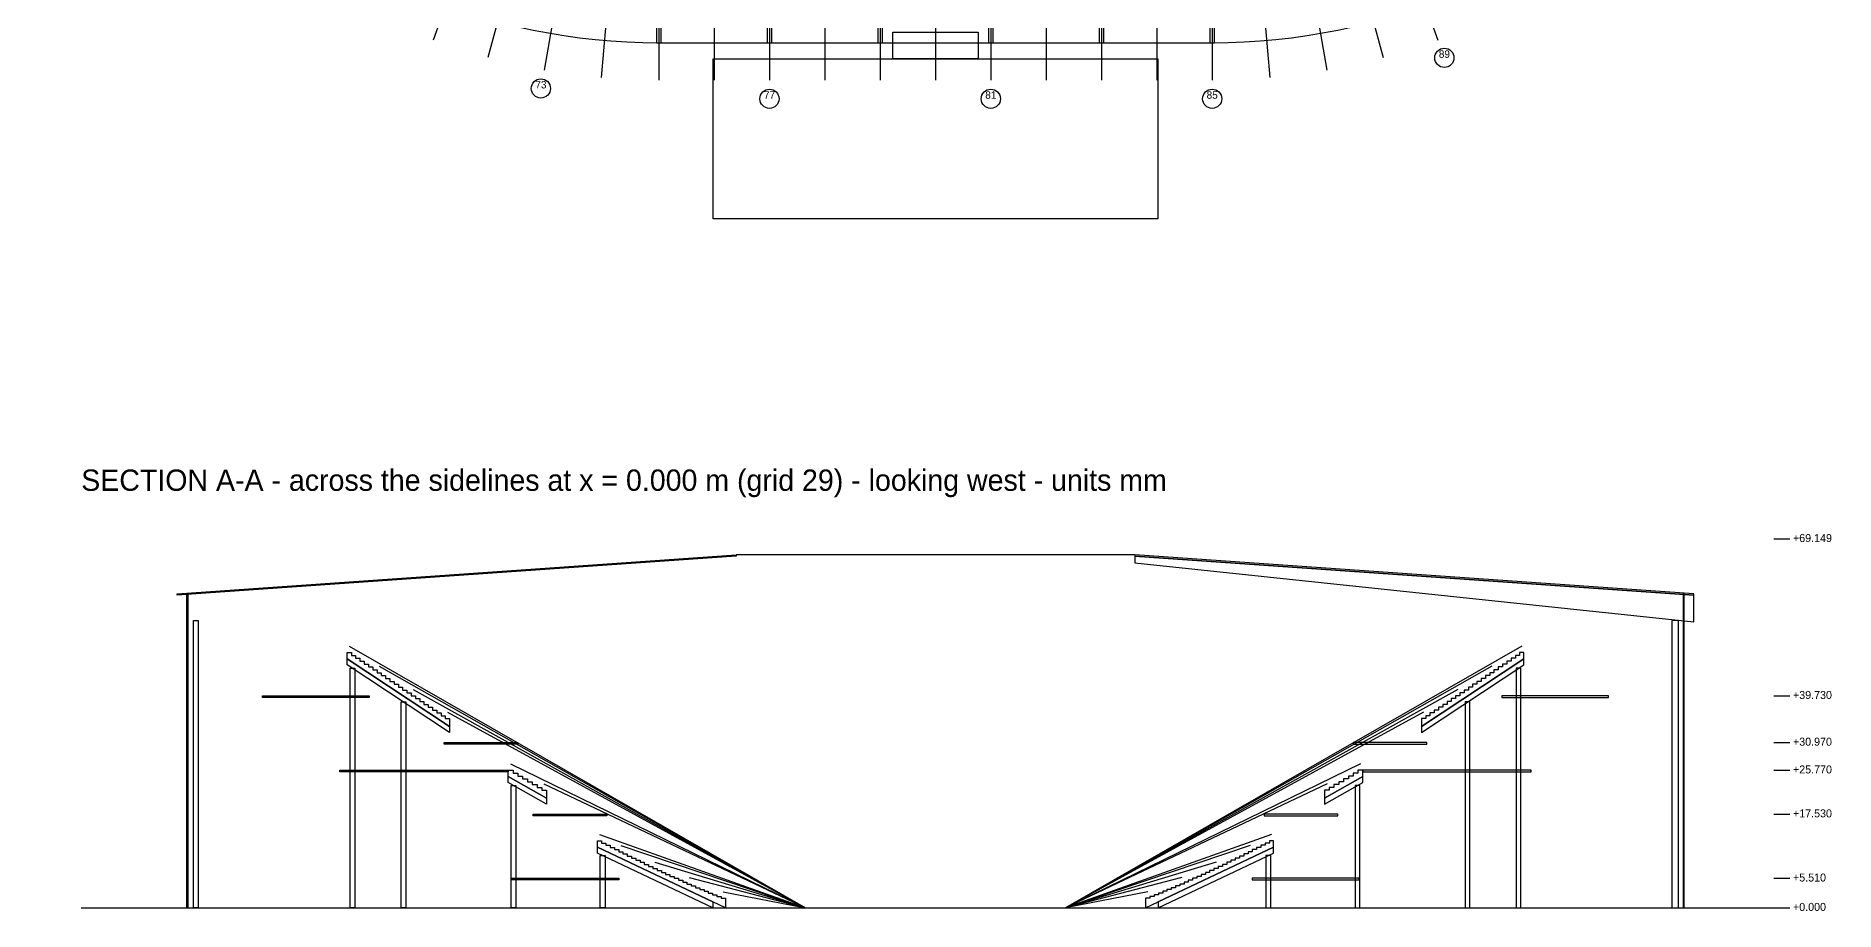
# Model space of a CAD drawing. Extents: x -180904 to 227412, y -304894 to 186390.
# Drawn here: x -168604 to 168604, y -304894 to -140853 of the extents above; entities that cross this region are included whole.
import ezdxf
from ezdxf.enums import TextEntityAlignment as Align

# ---------------------------------------------------------------- set-up
doc = ezdxf.new("R2010")
doc.units = 0
for name, color, linetype in [('02_SECTION', 8, 'CONTINUOUS'), ('05_LEVELS', 40, 'CONTINUOUS'), ('06_FLOOR_PLATES', 9, 'CONTINUOUS'), ('08_COLUMNS', 8, 'CONTINUOUS'), ('08_GRID', 8, 'CONTINUOUS'), ('08_RAKERS', 8, 'CONTINUOUS'), ('09_CAP', 254, 'CONTINUOUS'), ('09_DECK', 254, 'CONTINUOUS'), ('09_PRIMARY_FRAMES', 254, 'CONTINUOUS'), ('10_PORTALS', 252, 'CONTINUOUS'), ('10_SKIN', 252, 'CONTINUOUS'), ('15_BROADCAST_COMPOUND', 130, 'CONTINUOUS'), ('90_DIMENSIONS', 5, 'CONTINUOUS'), ('91_SIGHTLINES', 1, 'CONTINUOUS'), ('95_SECTION_FIELD', 7, 'CONTINUOUS'), ('95_TITLE', 7, 'CONTINUOUS')]:
    doc.layers.add(name, color=color, linetype=linetype)

msp = doc.modelspace()

# ---------------------------------------------------------------- linework, layer by layer
at = {"layer": '02_SECTION'}
for points in [[(-110284, -257612.651), (-110284, -256412.651), (-109484, -256412.651), (-109484, -256962.651), (-108684, -256962.651), (-108684, -257512.651), (-107884, -257512.651), (-107884, -258062.651), (-107084, -258062.651), (-107084, -258602.651), (-106284, -258602.651), (-106284, -259142.651), (-105484, -259142.651), (-105484, -259682.651), (-104684, -259682.651), (-104684, -260222.651), (-103884, -260222.651), (-103884, -260762.651), (-103084, -260762.651), (-103084, -261302.651), (-102284, -261302.651), (-102284, -261842.651), (-101484, -261842.651), (-101484, -262382.651), (-100684, -262382.651), (-100684, -262922.651), (-99884, -262922.651), (-99884, -263462.651), (-99084, -263462.651), (-99084, -264002.651), (-98284, -264002.651), (-98284, -264542.651), (-97484, -264542.651), (-97484, -265082.651), (-96684, -265082.651), (-96684, -265622.651), (-95884, -265622.651), (-95884, -266152.651), (-95084, -266152.651), (-95084, -266682.651), (-94284, -266682.651), (-94284, -267212.651), (-93484, -267212.651), (-93484, -267742.651), (-92684, -267742.651), (-92684, -268272.651), (-91884, -268272.651), (-91884, -268802.651), (-91084, -268802.651), (-91084, -270302.651)], [(110284, -257612.651), (110284, -256412.651), (109484, -256412.651), (109484, -256962.651), (108684, -256962.651), (108684, -257512.651), (107884, -257512.651), (107884, -258062.651), (107084, -258062.651), (107084, -258602.651), (106284, -258602.651), (106284, -259142.651), (105484, -259142.651), (105484, -259682.651), (104684, -259682.651), (104684, -260222.651), (103884, -260222.651), (103884, -260762.651), (103084, -260762.651), (103084, -261302.651), (102284, -261302.651), (102284, -261842.651), (101484, -261842.651), (101484, -262382.651), (100684, -262382.651), (100684, -262922.651), (99884, -262922.651), (99884, -263462.651), (99084, -263462.651), (99084, -264002.651), (98284, -264002.651), (98284, -264542.651), (97484, -264542.651), (97484, -265082.651), (96684, -265082.651), (96684, -265622.651), (95884, -265622.651), (95884, -266152.651), (95084, -266152.651), (95084, -266682.651), (94284, -266682.651), (94284, -267212.651), (93484, -267212.651), (93484, -267742.651), (92684, -267742.651), (92684, -268272.651), (91884, -268272.651), (91884, -268802.651), (91084, -268802.651), (91084, -270302.651)], [(-80084, -279702.651), (-80084, -278502.651), (-79184, -278502.651), (-79184, -279042.651), (-78284, -279042.651), (-78284, -279582.651), (-77384, -279582.651), (-77384, -280122.651), (-76484, -280122.651), (-76484, -280652.651), (-75584, -280652.651), (-75584, -281182.651), (-74684, -281182.651), (-74684, -281712.651), (-73784, -281712.651), (-73784, -282242.651), (-72884, -282242.651), (-72884, -283742.651)], [(80084, -279702.651), (80084, -278502.651), (79184, -278502.651), (79184, -279042.651), (78284, -279042.651), (78284, -279582.651), (77384, -279582.651), (77384, -280122.651), (76484, -280122.651), (76484, -280652.651), (75584, -280652.651), (75584, -281182.651), (74684, -281182.651), (74684, -281712.651), (73784, -281712.651), (73784, -282242.651), (72884, -282242.651), (72884, -283742.651)], [(-63384, -292942.651), (-63384, -291742.651), (-62584, -291742.651), (-62584, -292152.651), (-61784, -292152.651), (-61784, -292562.651), (-60984, -292562.651), (-60984, -292972.651), (-60184, -292972.651), (-60184, -293382.651), (-59384, -293382.651), (-59384, -293782.651), (-58584, -293782.651), (-58584, -294182.651), (-57784, -294182.651), (-57784, -294582.651), (-56984, -294582.651), (-56984, -294982.651), (-56184, -294982.651), (-56184, -295372.651), (-55384, -295372.651), (-55384, -295762.651), (-54584, -295762.651), (-54584, -296152.651), (-53784, -296152.651), (-53784, -296532.651), (-52984, -296532.651), (-52984, -296912.651), (-52184, -296912.651), (-52184, -297292.651), (-51384, -297292.651), (-51384, -297662.651), (-50584, -297662.651), (-50584, -298032.651), (-49784, -298032.651), (-49784, -298402.651), (-48984, -298402.651), (-48984, -298762.651), (-48184, -298762.651), (-48184, -299122.651), (-47384, -299122.651), (-47384, -299482.651), (-46584, -299482.651), (-46584, -299832.651), (-45784, -299832.651), (-45784, -300182.651), (-44984, -300182.651), (-44984, -300522.651), (-44184, -300522.651), (-44184, -300862.651), (-43384, -300862.651), (-43384, -301192.651), (-42584, -301192.651), (-42584, -301522.651), (-41784, -301522.651), (-41784, -301842.651), (-40984, -301842.651), (-40984, -302162.651), (-40184, -302162.651), (-40184, -302472.651), (-39384, -302472.651), (-39384, -304272.651)], [(63384, -292942.651), (63384, -291742.651), (62584, -291742.651), (62584, -292152.651), (61784, -292152.651), (61784, -292562.651), (60984, -292562.651), (60984, -292972.651), (60184, -292972.651), (60184, -293382.651), (59384, -293382.651), (59384, -293782.651), (58584, -293782.651), (58584, -294182.651), (57784, -294182.651), (57784, -294582.651), (56984, -294582.651), (56984, -294982.651), (56184, -294982.651), (56184, -295372.651), (55384, -295372.651), (55384, -295762.651), (54584, -295762.651), (54584, -296152.651), (53784, -296152.651), (53784, -296532.651), (52984, -296532.651), (52984, -296912.651), (52184, -296912.651), (52184, -297292.651), (51384, -297292.651), (51384, -297662.651), (50584, -297662.651), (50584, -298032.651), (49784, -298032.651), (49784, -298402.651), (48984, -298402.651), (48984, -298762.651), (48184, -298762.651), (48184, -299122.651), (47384, -299122.651), (47384, -299482.651), (46584, -299482.651), (46584, -299832.651), (45784, -299832.651), (45784, -300182.651), (44984, -300182.651), (44984, -300522.651), (44184, -300522.651), (44184, -300862.651), (43384, -300862.651), (43384, -301192.651), (42584, -301192.651), (42584, -301522.651), (41784, -301522.651), (41784, -301842.651), (40984, -301842.651), (40984, -302162.651), (40184, -302162.651), (40184, -302472.651), (39384, -302472.651), (39384, -304272.651)]]:
    msp.add_lwpolyline(points, close=True, dxfattribs=at)
at = {"layer": '05_LEVELS'}
for points in [[(-78284, -273602.651), (-92084, -273602.651), (-92084, -273302.651), (-78284, -273302.651)], [(78284, -273602.651), (92084, -273602.651), (92084, -273302.651), (78284, -273302.651)], [(-61584, -287042.651), (-75384, -287042.651), (-75384, -286742.651), (-61584, -286742.651)], [(61584, -287042.651), (75384, -287042.651), (75384, -286742.651), (61584, -286742.651)]]:
    msp.add_lwpolyline(points, close=True, dxfattribs=at)
at = {"layer": '06_FLOOR_PLATES'}
for points in [[(-106124, -264842.651), (-126124, -264842.651), (-126124, -264542.651), (-106124, -264542.651)], [(106124, -264842.651), (126124, -264842.651), (126124, -264542.651), (106124, -264542.651)], [(-80084, -278802.651), (-111656.051, -278802.651), (-111656.051, -278502.651), (-80084, -278502.651)], [(80084, -278802.651), (111656.051, -278802.651), (111656.051, -278502.651), (80084, -278502.651)], [(-59384, -299062.651), (-79384, -299062.651), (-79384, -298762.651), (-59384, -298762.651)], [(59384, -299062.651), (79384, -299062.651), (79384, -298762.651), (59384, -298762.651)]]:
    msp.add_lwpolyline(points, close=True, dxfattribs=at)
at = {"layer": '08_COLUMNS'}
for points in [[(-138174, -304272.651), (-139074, -304272.651), (-139074, -250444.11), (-138174, -250444.11)], [(137994, -304272.651), (139254, -304272.651), (139254, -250444.11), (137994, -250444.11)], [(-108834, -304272.651), (-109734, -304272.651), (-109734, -259373.589), (-108834, -259373.589)], [(108834, -304272.651), (109734, -304272.651), (109734, -259373.589), (108834, -259373.589)], [(-99274, -304272.651), (-100174, -304272.651), (-100174, -265692.151), (-99274, -265692.151)], [(99274, -304272.651), (100174, -304272.651), (100174, -265692.151), (99274, -265692.151)], [(-78634, -304272.651), (-79534, -304272.651), (-79534, -281363.762), (-78634, -281363.762)], [(78634, -304272.651), (79534, -304272.651), (79534, -281363.762), (78634, -281363.762)], [(-61934, -304272.651), (-62834, -304272.651), (-62834, -294514.735), (-61934, -294514.735)], [(61934, -304272.651), (62834, -304272.651), (62834, -294514.735), (61934, -294514.735)]]:
    msp.add_lwpolyline(points, close=True, dxfattribs=at)
at = {"layer": '08_GRID'}
for p, q in [((-63150.665, -56393.856), (-94185.573, -141661.565)), ((-60405.028, -57259.552), (-83890.269, -144907.662)), ((60405.028, -57259.552), (83890.269, -144907.662)), ((63150.665, -56393.856), (94185.573, -141661.565)), ((-57594.39, -57882.656), (-73351.226, -147244.111)), ((-54740.14, -58258.425), (-62648.652, -148653.132)), ((-51864, -58384), (-51864, -149124)), ((-41491.2, -58384), (-41491.2, -149124)), ((-31118.4, -58384), (-31118.4, -149124)), ((-20745.6, -58384), (-20745.6, -149124)), ((-10372.8, -58384), (-10372.8, -149124)), ((0, -58384), (0, -149124)), ((10372.8, -58384), (10372.8, -149124)), ((20745.6, -58384), (20745.6, -149124)), ((31118.4, -58384), (31118.4, -149124)), ((41491.2, -58384), (41491.2, -149124)), ((51864, -58384), (51864, -149124)), ((54740.14, -58258.425), (62648.652, -148653.132)), ((57594.39, -57882.656), (73351.226, -147244.111))]:
    msp.add_line(p, q, dxfattribs=at)
for centre in [(95382.643, -144950.489), (-73958.994, -150690.938), (-31118.4, -152624), (10372.8, -152624), (51864, -152624)]:
    msp.add_circle(centre, 1800, dxfattribs=at)
at = {"layer": '08_RAKERS'}
for points in [[(-91084, -271402.651), (-110284, -258712.651), (-110284, -257612.651), (-91084, -270302.651)], [(91084, -271402.651), (110284, -258712.651), (110284, -257612.651), (91084, -270302.651)], [(-72884, -284842.651), (-80084, -280802.651), (-80084, -279702.651), (-72884, -283742.651)], [(72884, -284842.651), (80084, -280802.651), (80084, -279702.651), (72884, -283742.651)], [(-41714.097, -304272.651), (-63384, -294042.651), (-63384, -292942.651), (-41714.097, -303172.651)], [(41714.097, -304272.651), (63384, -294042.651), (63384, -292942.651), (41714.097, -303172.651)]]:
    msp.add_lwpolyline(points, close=True, dxfattribs=at)
at = {"layer": '09_CAP'}
msp.add_line((37384, -238114.72), (-37384, -238114.72), dxfattribs=at)
at = {"layer": '09_DECK'}
msp.add_lwpolyline([(168604, -25384), (168604, 25384, 0.414), (51864, 142124), (-51864, 142124, 0.414), (-168604, 25384), (-168604, -25384, 0.414), (-51864, -142124), (51864, -142124, 0.414)], format="xyb", close=True, dxfattribs=at)
for points in [[(-37384, -238364.72), (-142124, -245688.854), (-142124, -245438.854), (-37384, -238114.72)], [(37384, -238364.72), (142124, -245688.854), (142124, -245438.854), (37384, -238114.72)]]:
    msp.add_lwpolyline(points, close=True, dxfattribs=at)
at = {"layer": '09_PRIMARY_FRAMES'}
for points in [[(-52314, -37384), (-52314, -142124), (-51414, -142124), (-51414, -37384)], [(-31568.4, -37384), (-31568.4, -142124), (-30668.4, -142124), (-30668.4, -37384)], [(-10822.8, -37384), (-10822.8, -142124), (-9922.8, -142124), (-9922.8, -37384)], [(9922.8, -37384), (9922.8, -142124), (10822.8, -142124), (10822.8, -37384)], [(30668.4, -37384), (30668.4, -142124), (31568.4, -142124), (31568.4, -37384)], [(51414, -37384), (51414, -142124), (52314, -142124), (52314, -37384)], [(37384, -239614.72), (142124, -250688.854), (142124, -245688.854), (37384, -238364.72)]]:
    msp.add_lwpolyline(points, close=True, dxfattribs=at)
at = {"layer": '10_PORTALS'}
msp.add_lwpolyline([(-8000, -140124), (8000, -140124), (8000, -145124), (-8000, -145124)], close=True, dxfattribs=at)
at = {"layer": '10_SKIN'}
for points in [[(-140124, -304272.651), (-140324, -304272.651), (-140324, -245299.001), (-140124, -245299.001)], [(140124, -304272.651), (140324, -304272.651), (140324, -245299.001), (140124, -245299.001)]]:
    msp.add_lwpolyline(points, close=True, dxfattribs=at)
at = {"layer": '15_BROADCAST_COMPOUND'}
msp.add_lwpolyline([(-41666.667, -145124), (41666.667, -145124), (41666.667, -175124), (-41666.667, -175124)], close=True, dxfattribs=at)
at = {"layer": '90_DIMENSIONS'}
for p, q in [((157124, -235123.651), (160124, -235123.651)), ((157124, -264542.651), (160124, -264542.651)), ((157124, -273302.651), (160124, -273302.651)), ((157124, -278502.651), (160124, -278502.651)), ((157124, -286742.651), (160124, -286742.651)), ((157124, -298762.651), (160124, -298762.651)), ((157124, -304272.651), (160124, -304272.651))]:
    msp.add_line(p, q, dxfattribs=at)
at = {"layer": '91_SIGHTLINES'}
for p, q in [((-109884, -255212.651), (-24384, -304272.651)), ((109884, -255212.651), (24384, -304272.651)), ((-104284, -259022.651), (-24384, -304272.651)), ((104284, -259022.651), (24384, -304272.651)), ((-97884, -263342.651), (-24384, -304272.651)), ((97884, -263342.651), (24384, -304272.651)), ((-91484, -267602.651), (-24384, -304272.651)), ((91484, -267602.651), (24384, -304272.651)), ((-79684, -277302.651), (-24384, -304272.651)), ((79684, -277302.651), (24384, -304272.651)), ((-73384, -281042.651), (-24384, -304272.651)), ((73384, -281042.651), (24384, -304272.651)), ((-62984, -290542.651), (-24384, -304272.651)), ((-58984, -292582.651), (-24384, -304272.651)), ((62984, -290542.651), (24384, -304272.651)), ((58984, -292582.651), (24384, -304272.651)), ((-52584, -295712.651), (-24384, -304272.651)), ((52584, -295712.651), (24384, -304272.651)), ((-46184, -298632.651), (-24384, -304272.651)), ((46184, -298632.651), (24384, -304272.651)), ((-39784, -301272.651), (-24384, -304272.651)), ((39784, -301272.651), (24384, -304272.651))]:
    msp.add_line(p, q, dxfattribs=at)
at = {"layer": '95_SECTION_FIELD'}
msp.add_line((-160124, -304272.651), (160124, -304272.651), dxfattribs=at)

# ---------------------------------------------------------------- texts
at = {"layer": '08_GRID'}
for s, p in [('89', (95382.643, -144950.489)), ('73', (-73958.994, -150690.938)), ('77', (-31118.4, -152624)), ('81', (10372.8, -152624)), ('85', (51864, -152624))]:
    msp.add_text(s, height=1400, dxfattribs=at).set_placement(p, align=Align.CENTER)
at = {"layer": '90_DIMENSIONS'}
for s, p in [('+69.149', (160724, -235723.651)), ('+39.730', (160724, -265142.651)), ('+30.970', (160724, -273902.651)), ('+25.770', (160724, -279102.651)), ('+17.530', (160724, -287342.651)), ('+5.510', (160724, -299362.651)), ('+0.000', (160724, -304872.651))]:
    msp.add_text(s, height=1500, dxfattribs=at).set_placement(p)
at = {"layer": '95_TITLE'}
msp.add_text('SECTION A-A - across the sidelines at x = 0.000 m (grid 29) - looking west - units mm', height=4000, dxfattribs=at).set_placement((-160124, -226124))

doc.saveas('drawing.dxf')
